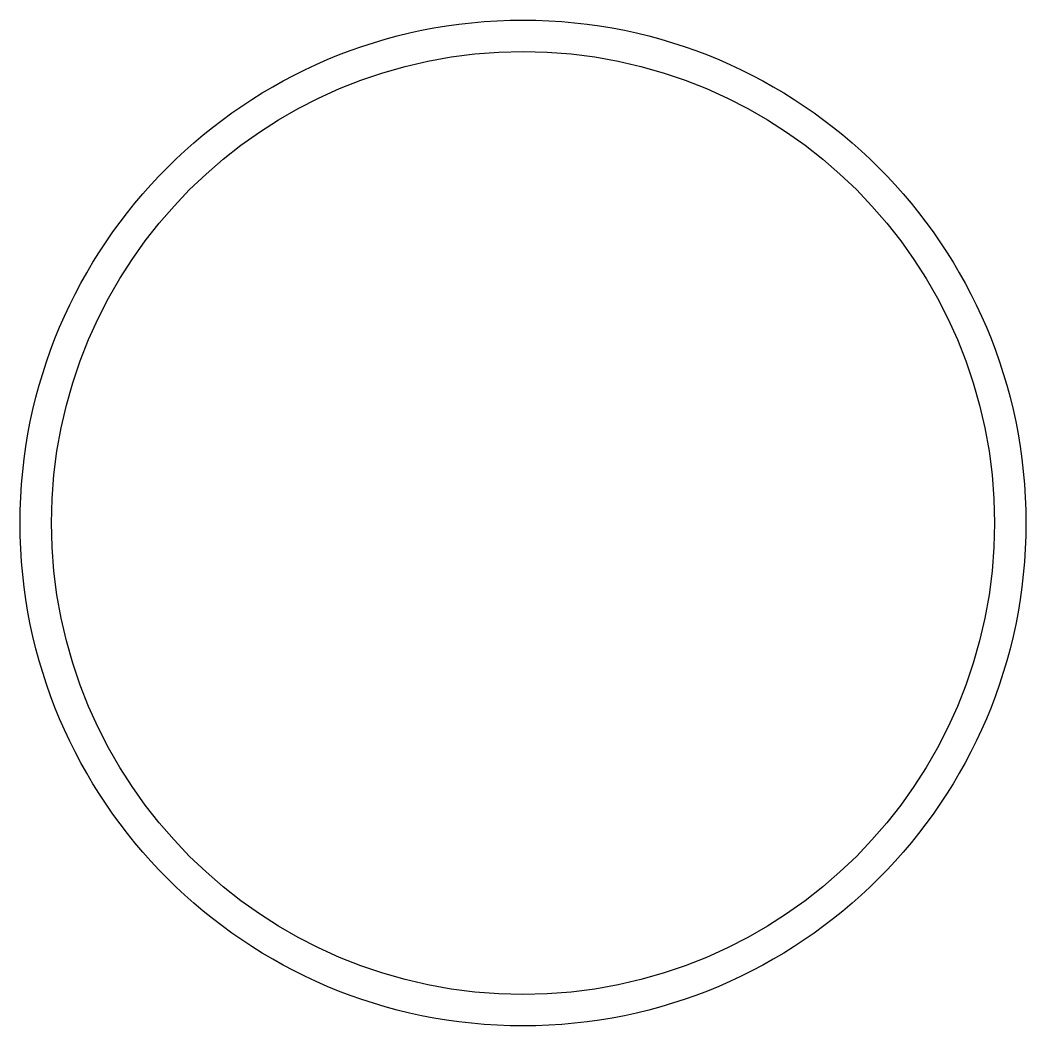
# Model space of a CAD drawing. Header units: millimetres. Extents: x -32 to 32, y -32 to 32.
import ezdxf

# ---------------------------------------------------------------- set-up
doc = ezdxf.new("R2010")
doc.units = ezdxf.units.MM
doc.layers.add('ARCS_aperture', color=7, linetype='Continuous')
doc.layers.add('ARCS_wall_outer', color=2, linetype='Continuous')

msp = doc.modelspace()

# ---------------------------------------------------------------- linework, layer by layer
at = {"layer": 'ARCS_aperture'}
msp.add_circle((0, 0), 30, dxfattribs=at)
at = {"layer": 'ARCS_wall_outer'}
msp.add_circle((0, 0), 32, dxfattribs=at)

doc.saveas('drawing.dxf')
